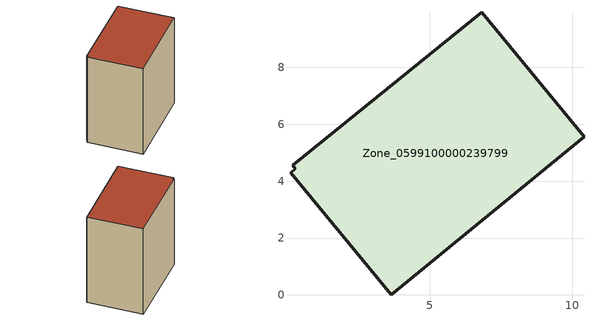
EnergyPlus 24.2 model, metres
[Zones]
Zone_0599100000239799
 floor ground (C_G): 0.09,4.3 0.26,4.44 0.17,4.56 6.82,9.95 10.42,5.57 3.64,0 z0
 wall outside (C_F): 10.42,5.57 6.82,9.95 0.17,4.56 0.26,4.44 0.09,4.3 3.64,0 10.42,5.57 z0:9.93
 roof outside (C_R): 0.26,4.44 0.09,4.3 3.64,0 10.42,5.57 6.82,9.95 0.17,4.56 z9.93
[BUILDING]
Pand.0599100000239799: North Axis=0; Terrain=City; Loads Convergence Tolerance Value=0.04; Temperature Convergence Tolerance Value=0.4; Solar Distribution=FullExterior; Maximum Number of Warmup Days=25; Minimum Number of Warmup Days=1
[Site:Location]
Rotterdam.The.Hague.AP_ZH_NLD Design_Conditions: Latitude=51.96; Longitude=4.45; Time Zone=1; Elevation=-4.5
[SITE:GROUNDTEMPERATURE:BUILDINGSURFACE]
18, 18, 18, 18, 18, 18, 18, 18, 18, 18, 18, 18
[MATERIAL] Thermal Absorptance=0.9; Solar Absorptance=0.7; Visible Absorptance=0.7
Name | Roughness | Thickness | Conductivity | Density | Specific Heat
G.TI.1946 | MediumSmooth | 0.15 | 1 | 540 | 1210
F.TI.1946 | Rough | 0.3 | 0.857143 | 1920 | 840
R.TI.1946 | MediumRough | 0.2 | 0.1 | 1500 | 1000
[CONSTRUCTION]
C_G: G.TI.1946
C_F: F.TI.1946
C_R: R.TI.1946
[ZONE]
Zone_0599100000239799: Type=1; Multiplier=1; Ceiling Height=Autocalculate; Volume=Autocalculate; Floor Area=autocalculate; Part of Total Floor Area=Yes
[ZONEINFILTRATION:DESIGNFLOWRATE]
Infil_Zone_0599100000239799: Zone or ZoneList or Space or SpaceList=Zone_0599100000239799; Schedule=AlwaysOn; Design Flow Rate Calculation Method=Flow/Area; Flow Rate per Floor Area=0.003; Constant Term Coefficient=1; Temperature Term Coefficient=0; Velocity Term Coefficient=0; Velocity Squared Term Coefficient=0
[HVACTEMPLATE:ZONE:IDEALLOADSAIRSYSTEM]
Zone_0599100000239799: Maximum Heating Supply Air Temperature=50; Minimum Cooling Supply Air Temperature=13; Maximum Heating Supply Air Humidity Ratio=0.0156; Minimum Cooling Supply Air Humidity Ratio=0.0077; Heating Limit=NoLimit; Cooling Limit=NoLimit; Dehumidification Control Type=ConstantSensibleHeatRatio; Cooling Sensible Heat Ratio=0.7; Dehumidification Setpoint=60; Humidification Control Type=None; Humidification Setpoint=30; Outdoor Air Method=None; Outdoor Air Flow Rate per Person=0.00944; Outdoor Air Flow Rate per Zone Floor Area=0; Outdoor Air Flow Rate per Zone=0; Demand Controlled Ventilation Type=None; Outdoor Air Economizer Type=NoEconomizer; Heat Recovery Type=None; Sensible Heat Recovery Effectiveness=0.7; Latent Heat Recovery Effectiveness=0.65
[ZONECONTROL:THERMOSTAT]
ThermostatControl_Zone_0599100000239799: Zone or ZoneList=Zone_0599100000239799; Control Type Schedule=DualSetpointControlType; Control 1=Thermostat_Zone_0599100000239799; Temperature Difference Between Cutout And Setpoint=0
[THERMOSTATSETPOINT:DUALSETPOINT]
Thermostat_Zone_0599100000239799: Heating Setpoint Temperature Schedule=HeatingSetpoint_Zone_0599100000239799; Cooling Setpoint Temperature Schedule=CoolingSetpoint_Zone_0599100000239799
[SCHEDULE:COMPACT]
HeatingSetpoint_Zone_0599100000239799: Through: 12/31, For: AllDays, Until: 24:00, 21
CoolingSetpoint_Zone_0599100000239799: Through: 12/31, For: AllDays, Until: 24:00, 24
DualSetpointControlType: Through: 12/31, For: AllDays, Until: 24:00, 4
AlwaysOn: Through: 12/31, For: AllDays, Until: 24:00, 1
